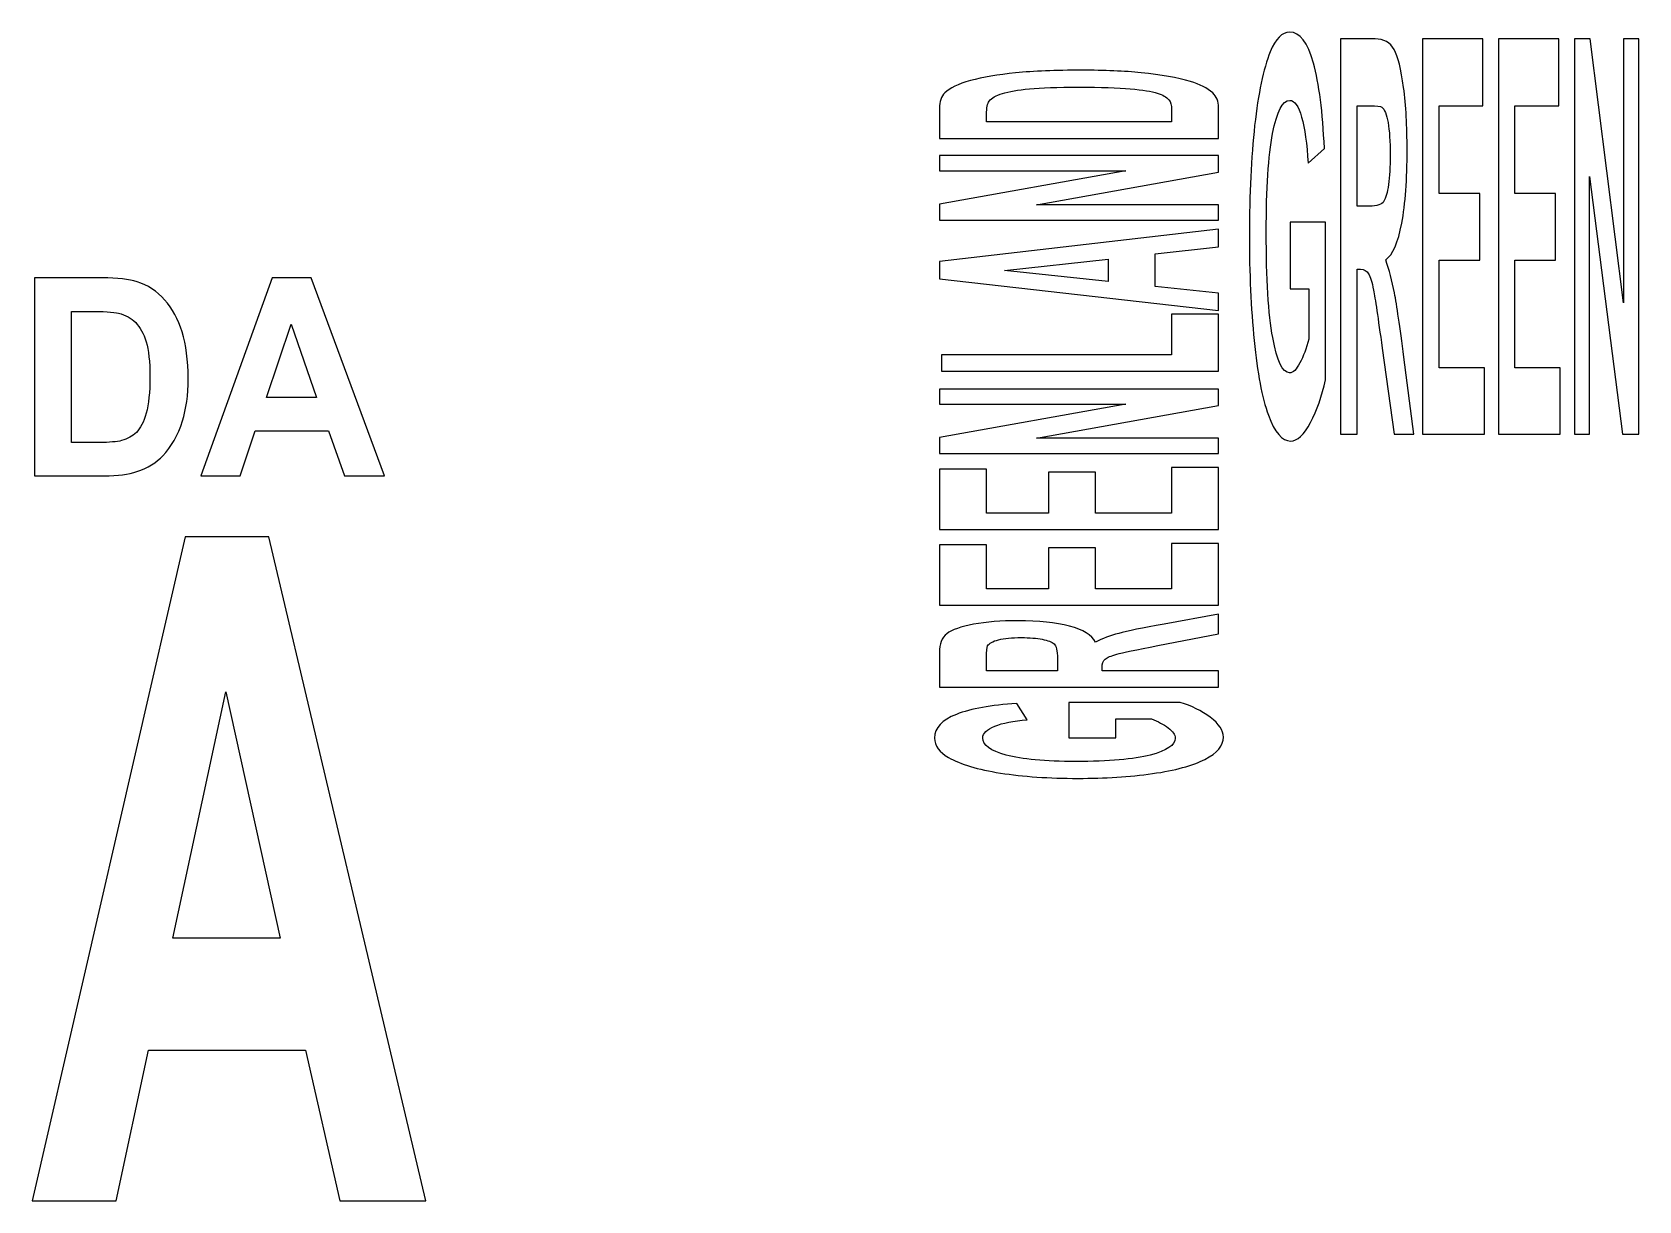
# Model space of a CAD drawing. Header units: centimetres. Extents: x -12.1 to 12.1, y -5 to 6.2.
# Drawn here: x -6.957 to -3.859, y 3.932 to 6.187 of the extents above; entities that cross this region are included whole.
import ezdxf

# ---------------------------------------------------------------- set-up
doc = ezdxf.new("R2010")
doc.units = ezdxf.units.CM
doc.header["$MEASUREMENT"] = 0
doc.layers.add('Layer 1', color=7, linetype='Continuous')

msp = doc.modelspace()

# ---------------------------------------------------------------- linework, layer by layer
at = {"layer": 'Layer 1', "color": 250}
for points, knots in [([(-4.53139, 5.69179), (-4.53139, 5.69179), (-4.53139, 5.82034), (-4.53139, 5.82034), (-4.53139, 5.82034), (-4.53139, 5.82034), (-4.46316, 5.82034), (-4.46316, 5.82034), (-4.46316, 5.82034), (-4.46316, 5.82034), (-4.46316, 5.51634), (-4.46316, 5.51634), (-4.46316, 5.51634), (-4.46977, 5.4851), (-4.47938, 5.45761), (-4.49196, 5.43382), (-4.49196, 5.43382), (-4.50457, 5.41009), (-4.51732, 5.39818), (-4.53023, 5.39818), (-4.53023, 5.39818), (-4.54665, 5.39818), (-4.56095, 5.41492), (-4.57315, 5.44841), (-4.57315, 5.44841), (-4.58531, 5.48189), (-4.59449, 5.5298), (-4.60063, 5.59208), (-4.60063, 5.59208), (-4.60678, 5.65437), (-4.60984, 5.72213), (-4.60984, 5.79536), (-4.60984, 5.79536), (-4.60984, 5.87485), (-4.60643, 5.94547), (-4.59959, 6.00726), (-4.59959, 6.00726), (-4.59272, 6.06902), (-4.5827, 6.1164), (-4.56951, 6.14933), (-4.56951, 6.14933), (-4.55943, 6.17469), (-4.54694, 6.18736), (-4.53194, 6.18736), (-4.53194, 6.18736), (-4.51249, 6.18736), (-4.49726, 6.1675), (-4.48631, 6.12775), (-4.48631, 6.12775), (-4.47537, 6.088), (-4.46829, 6.03309), (-4.46517, 5.96299), (-4.46517, 5.96299), (-4.46517, 5.96299), (-4.49662, 5.93438), (-4.49662, 5.93438), (-4.49662, 5.93438), (-4.49884, 5.97185), (-4.503, 6.00143), (-4.50909, 6.02312), (-4.50909, 6.02312), (-4.5152, 6.04482), (-4.5228, 6.05565), (-4.53194, 6.05565), (-4.53194, 6.05565), (-4.5458, 6.05565), (-4.55678, 6.03431), (-4.56493, 5.99162), (-4.56493, 5.99162), (-4.57311, 5.94894), (-4.57723, 5.8856), (-4.57723, 5.80162), (-4.57723, 5.80162), (-4.57723, 5.71103), (-4.57306, 5.64313), (-4.56479, 5.59782), (-4.56479, 5.59782), (-4.55652, 5.5525), (-4.54569, 5.52988), (-4.53226, 5.52988), (-4.53226, 5.52988), (-4.52562, 5.52988), (-4.51898, 5.5362), (-4.51231, 5.5489), (-4.51231, 5.5489), (-4.50565, 5.56156), (-4.49991, 5.57691), (-4.49514, 5.59493), (-4.49514, 5.59493), (-4.49514, 5.59493), (-4.49514, 5.69179), (-4.49514, 5.69179), (-4.49514, 5.69179), (-4.49514, 5.69179), (-4.53139, 5.69179), (-4.53139, 5.69179)], [0, 0, 0, 0, 0.04, 0.04, 0.04, 0.04, 0.08, 0.08, 0.08, 0.08, 0.12, 0.12, 0.12, 0.12, 0.16, 0.16, 0.16, 0.16, 0.2, 0.2, 0.2, 0.2, 0.24, 0.24, 0.24, 0.24, 0.28, 0.28, 0.28, 0.28, 0.32, 0.32, 0.32, 0.32, 0.36, 0.36, 0.36, 0.36, 0.4, 0.4, 0.4, 0.4, 0.44, 0.44, 0.44, 0.44, 0.48, 0.48, 0.48, 0.48, 0.52, 0.52, 0.52, 0.52, 0.56, 0.56, 0.56, 0.56, 0.6, 0.6, 0.6, 0.6, 0.64, 0.64, 0.64, 0.64, 0.68, 0.68, 0.68, 0.68, 0.72, 0.72, 0.72, 0.72, 0.76, 0.76, 0.76, 0.76, 0.8, 0.8, 0.8, 0.8, 0.84, 0.84, 0.84, 0.84, 0.88, 0.88, 0.88, 0.88, 0.92, 0.92, 0.92, 0.92, 1, 1, 1, 1]), ([(-4.43384, 5.41119), (-4.43384, 5.41119), (-4.43384, 6.17434), (-4.43384, 6.17434), (-4.43384, 6.17434), (-4.43384, 6.17434), (-4.36716, 6.17434), (-4.36716, 6.17434), (-4.36716, 6.17434), (-4.35038, 6.17434), (-4.33822, 6.1675), (-4.33062, 6.15378), (-4.33062, 6.15378), (-4.32305, 6.14007), (-4.31695, 6.1157), (-4.31236, 6.08064), (-4.31236, 6.08064), (-4.30782, 6.04558), (-4.30555, 6.00551), (-4.30555, 5.96038), (-4.30555, 5.96038), (-4.30555, 5.90313), (-4.30898, 5.85584), (-4.31591, 5.81854), (-4.31591, 5.81854), (-4.32284, 5.78124), (-4.33317, 5.75771), (-4.34693, 5.74798), (-4.34693, 5.74798), (-4.34007, 5.72856), (-4.33446, 5.70721), (-4.32997, 5.68395), (-4.32997, 5.68395), (-4.32552, 5.66072), (-4.31952, 5.61942), (-4.31195, 5.56008), (-4.31195, 5.56008), (-4.31195, 5.56008), (-4.29279, 5.41119), (-4.29279, 5.41119), (-4.29279, 5.41119), (-4.29279, 5.41119), (-4.33067, 5.41119), (-4.33067, 5.41119), (-4.33067, 5.41119), (-4.33067, 5.41119), (-4.35356, 5.57726), (-4.35356, 5.57726), (-4.35356, 5.57726), (-4.36172, 5.63657), (-4.36727, 5.67399), (-4.37028, 5.68945), (-4.37028, 5.68945), (-4.37325, 5.70486), (-4.37645, 5.71546), (-4.37979, 5.7212), (-4.37979, 5.7212), (-4.38315, 5.72693), (-4.38844, 5.72978), (-4.39572, 5.72978), (-4.39572, 5.72978), (-4.39572, 5.72978), (-4.40213, 5.72978), (-4.40213, 5.72978), (-4.40213, 5.72978), (-4.40213, 5.72978), (-4.40213, 5.41119), (-4.40213, 5.41119), (-4.40213, 5.41119), (-4.40213, 5.41119), (-4.43384, 5.41119), (-4.43384, 5.41119)], [0, 0, 0, 0, 0.0526316, 0.0526316, 0.0526316, 0.0526316, 0.1052632, 0.1052632, 0.1052632, 0.1052632, 0.1578947, 0.1578947, 0.1578947, 0.1578947, 0.2105263, 0.2105263, 0.2105263, 0.2105263, 0.2631579, 0.2631579, 0.2631579, 0.2631579, 0.3157895, 0.3157895, 0.3157895, 0.3157895, 0.3684211, 0.3684211, 0.3684211, 0.3684211, 0.4210526, 0.4210526, 0.4210526, 0.4210526, 0.4736842, 0.4736842, 0.4736842, 0.4736842, 0.5263158, 0.5263158, 0.5263158, 0.5263158, 0.5789474, 0.5789474, 0.5789474, 0.5789474, 0.6315789, 0.6315789, 0.6315789, 0.6315789, 0.6842105, 0.6842105, 0.6842105, 0.6842105, 0.7368421, 0.7368421, 0.7368421, 0.7368421, 0.7894737, 0.7894737, 0.7894737, 0.7894737, 0.8421053, 0.8421053, 0.8421053, 0.8421053, 0.8947368, 0.8947368, 0.8947368, 0.8947368, 1, 1, 1, 1]), ([(-4.27567, 5.41119), (-4.27567, 5.41119), (-4.27567, 6.17434), (-4.27567, 6.17434), (-4.27567, 6.17434), (-4.27567, 6.17434), (-4.15937, 6.17434), (-4.15937, 6.17434), (-4.15937, 6.17434), (-4.15937, 6.17434), (-4.15937, 6.04525), (-4.15937, 6.04525), (-4.15937, 6.04525), (-4.15937, 6.04525), (-4.24399, 6.04525), (-4.24399, 6.04525), (-4.24399, 6.04525), (-4.24399, 6.04525), (-4.24399, 5.87608), (-4.24399, 5.87608), (-4.24399, 5.87608), (-4.24399, 5.87608), (-4.16528, 5.87608), (-4.16528, 5.87608), (-4.16528, 5.87608), (-4.16528, 5.87608), (-4.16528, 5.74748), (-4.16528, 5.74748), (-4.16528, 5.74748), (-4.16528, 5.74748), (-4.24399, 5.74748), (-4.24399, 5.74748), (-4.24399, 5.74748), (-4.24399, 5.74748), (-4.24399, 5.53979), (-4.24399, 5.53979), (-4.24399, 5.53979), (-4.24399, 5.53979), (-4.15637, 5.53979), (-4.15637, 5.53979), (-4.15637, 5.53979), (-4.15637, 5.53979), (-4.15637, 5.41119), (-4.15637, 5.41119), (-4.15637, 5.41119), (-4.15637, 5.41119), (-4.27567, 5.41119), (-4.27567, 5.41119)], [0, 0, 0, 0, 0.0769231, 0.0769231, 0.0769231, 0.0769231, 0.1538462, 0.1538462, 0.1538462, 0.1538462, 0.2307692, 0.2307692, 0.2307692, 0.2307692, 0.3076923, 0.3076923, 0.3076923, 0.3076923, 0.3846154, 0.3846154, 0.3846154, 0.3846154, 0.4615385, 0.4615385, 0.4615385, 0.4615385, 0.5384615, 0.5384615, 0.5384615, 0.5384615, 0.6153846, 0.6153846, 0.6153846, 0.6153846, 0.6923077, 0.6923077, 0.6923077, 0.6923077, 0.7692308, 0.7692308, 0.7692308, 0.7692308, 0.8461538, 0.8461538, 0.8461538, 0.8461538, 1, 1, 1, 1]), ([(-4.12952, 5.41119), (-4.12952, 5.41119), (-4.12952, 6.17434), (-4.12952, 6.17434), (-4.12952, 6.17434), (-4.12952, 6.17434), (-4.01322, 6.17434), (-4.01322, 6.17434), (-4.01322, 6.17434), (-4.01322, 6.17434), (-4.01322, 6.04525), (-4.01322, 6.04525), (-4.01322, 6.04525), (-4.01322, 6.04525), (-4.09784, 6.04525), (-4.09784, 6.04525), (-4.09784, 6.04525), (-4.09784, 6.04525), (-4.09784, 5.87608), (-4.09784, 5.87608), (-4.09784, 5.87608), (-4.09784, 5.87608), (-4.0191, 5.87608), (-4.0191, 5.87608), (-4.0191, 5.87608), (-4.0191, 5.87608), (-4.0191, 5.74748), (-4.0191, 5.74748), (-4.0191, 5.74748), (-4.0191, 5.74748), (-4.09784, 5.74748), (-4.09784, 5.74748), (-4.09784, 5.74748), (-4.09784, 5.74748), (-4.09784, 5.53979), (-4.09784, 5.53979), (-4.09784, 5.53979), (-4.09784, 5.53979), (-4.01022, 5.53979), (-4.01022, 5.53979), (-4.01022, 5.53979), (-4.01022, 5.53979), (-4.01022, 5.41119), (-4.01022, 5.41119), (-4.01022, 5.41119), (-4.01022, 5.41119), (-4.12952, 5.41119), (-4.12952, 5.41119)], [0, 0, 0, 0, 0.0769231, 0.0769231, 0.0769231, 0.0769231, 0.1538462, 0.1538462, 0.1538462, 0.1538462, 0.2307692, 0.2307692, 0.2307692, 0.2307692, 0.3076923, 0.3076923, 0.3076923, 0.3076923, 0.3846154, 0.3846154, 0.3846154, 0.3846154, 0.4615385, 0.4615385, 0.4615385, 0.4615385, 0.5384615, 0.5384615, 0.5384615, 0.5384615, 0.6153846, 0.6153846, 0.6153846, 0.6153846, 0.6923077, 0.6923077, 0.6923077, 0.6923077, 0.7692308, 0.7692308, 0.7692308, 0.7692308, 0.8461538, 0.8461538, 0.8461538, 0.8461538, 1, 1, 1, 1]), ([(-3.98302, 5.41119), (-3.98302, 5.41119), (-3.98302, 6.17434), (-3.98302, 6.17434), (-3.98302, 6.17434), (-3.98302, 6.17434), (-3.95221, 6.17434), (-3.95221, 6.17434), (-3.95221, 6.17434), (-3.95221, 6.17434), (-3.88801, 5.66473), (-3.88801, 5.66473), (-3.88801, 5.66473), (-3.88801, 5.66473), (-3.88801, 6.17434), (-3.88801, 6.17434), (-3.88801, 6.17434), (-3.88801, 6.17434), (-3.8586, 6.17434), (-3.8586, 6.17434), (-3.8586, 6.17434), (-3.8586, 6.17434), (-3.8586, 5.41119), (-3.8586, 5.41119), (-3.8586, 5.41119), (-3.8586, 5.41119), (-3.89036, 5.41119), (-3.89036, 5.41119), (-3.89036, 5.41119), (-3.89036, 5.41119), (-3.95361, 5.90884), (-3.95361, 5.90884), (-3.95361, 5.90884), (-3.95361, 5.90884), (-3.95361, 5.41119), (-3.95361, 5.41119), (-3.95361, 5.41119), (-3.95361, 5.41119), (-3.98302, 5.41119), (-3.98302, 5.41119)], [0, 0, 0, 0, 0.0909091, 0.0909091, 0.0909091, 0.0909091, 0.1818182, 0.1818182, 0.1818182, 0.1818182, 0.2727273, 0.2727273, 0.2727273, 0.2727273, 0.3636364, 0.3636364, 0.3636364, 0.3636364, 0.4545455, 0.4545455, 0.4545455, 0.4545455, 0.5454545, 0.5454545, 0.5454545, 0.5454545, 0.6363636, 0.6363636, 0.6363636, 0.6363636, 0.7272727, 0.7272727, 0.7272727, 0.7272727, 0.8181818, 0.8181818, 0.8181818, 0.8181818, 1, 1, 1, 1]), ([(-5.2077, 5.98233), (-5.2077, 5.98233), (-5.2077, 6.04022), (-5.2077, 6.04022), (-5.2077, 6.04022), (-5.2077, 6.05327), (-5.20427, 6.06322), (-5.19739, 6.07007), (-5.19739, 6.07007), (-5.18811, 6.07927), (-5.17157, 6.08713), (-5.14781, 6.09371), (-5.14781, 6.09371), (-5.12405, 6.10026), (-5.09498, 6.10527), (-5.06056, 6.10868), (-5.06056, 6.10868), (-5.02618, 6.11211), (-4.98375, 6.11383), (-4.93329, 6.11383), (-4.93329, 6.11383), (-4.88894, 6.11383), (-4.85074, 6.1122), (-4.81868, 6.109), (-4.81868, 6.109), (-4.77949, 6.1051), (-4.74777, 6.09951), (-4.72355, 6.09223), (-4.72355, 6.09223), (-4.70517, 6.08672), (-4.69084, 6.07929), (-4.68057, 6.06995), (-4.68057, 6.06995), (-4.67297, 6.06296), (-4.66915, 6.05362), (-4.66915, 6.04191), (-4.66915, 6.04191), (-4.66915, 6.04191), (-4.66915, 5.98233), (-4.66915, 5.98233), (-4.66915, 5.98233), (-4.66915, 5.98233), (-5.2077, 5.98233), (-5.2077, 5.98233)], [0, 0, 0, 0, 0.0833333, 0.0833333, 0.0833333, 0.0833333, 0.1666667, 0.1666667, 0.1666667, 0.1666667, 0.25, 0.25, 0.25, 0.25, 0.3333333, 0.3333333, 0.3333333, 0.3333333, 0.4166667, 0.4166667, 0.4166667, 0.4166667, 0.5, 0.5, 0.5, 0.5, 0.5833333, 0.5833333, 0.5833333, 0.5833333, 0.6666667, 0.6666667, 0.6666667, 0.6666667, 0.75, 0.75, 0.75, 0.75, 0.8333333, 0.8333333, 0.8333333, 0.8333333, 1, 1, 1, 1]), ([(-5.11659, 6.01399), (-5.11659, 6.01399), (-4.75991, 6.01399), (-4.75991, 6.01399), (-4.75991, 6.01399), (-4.75991, 6.01399), (-4.75991, 6.03763), (-4.75991, 6.03763), (-4.75991, 6.03763), (-4.75991, 6.04648), (-4.76161, 6.05289), (-4.76504, 6.05679), (-4.76504, 6.05679), (-4.76946, 6.06194), (-4.77692, 6.06619), (-4.78746, 6.06957), (-4.78746, 6.06957), (-4.79797, 6.07298), (-4.8153, 6.07574), (-4.83944, 6.07787), (-4.83944, 6.07787), (-4.86355, 6.08), (-4.89642, 6.0811), (-4.93806, 6.0811), (-4.93806, 6.0811), (-4.97971, 6.0811), (-5.01165, 6.08), (-5.03392, 6.07787), (-5.03392, 6.07787), (-5.05623, 6.07574), (-5.07361, 6.07275), (-5.0861, 6.0689), (-5.0861, 6.0689), (-5.0986, 6.06503), (-5.10704, 6.06017), (-5.11144, 6.05423), (-5.11144, 6.05423), (-5.11488, 6.0498), (-5.11659, 6.04112), (-5.11659, 6.02823), (-5.11659, 6.02823), (-5.11659, 6.02823), (-5.11659, 6.01399), (-5.11659, 6.01399)], [0, 0, 0, 0, 0.0833333, 0.0833333, 0.0833333, 0.0833333, 0.1666667, 0.1666667, 0.1666667, 0.1666667, 0.25, 0.25, 0.25, 0.25, 0.3333333, 0.3333333, 0.3333333, 0.3333333, 0.4166667, 0.4166667, 0.4166667, 0.4166667, 0.5, 0.5, 0.5, 0.5, 0.5833333, 0.5833333, 0.5833333, 0.5833333, 0.6666667, 0.6666667, 0.6666667, 0.6666667, 0.75, 0.75, 0.75, 0.75, 0.8333333, 0.8333333, 0.8333333, 0.8333333, 1, 1, 1, 1]), ([(-4.40213, 5.85159), (-4.40213, 5.85159), (-4.37872, 5.85159), (-4.37872, 5.85159), (-4.37872, 5.85159), (-4.36352, 5.85159), (-4.35402, 5.85473), (-4.35027, 5.86096), (-4.35027, 5.86096), (-4.34649, 5.8672), (-4.34352, 5.87797), (-4.34139, 5.89325), (-4.34139, 5.89325), (-4.33923, 5.90852), (-4.33816, 5.92759), (-4.33816, 5.9505), (-4.33816, 5.9505), (-4.33816, 5.97619), (-4.33959, 5.99692), (-4.34238, 6.0127), (-4.34238, 6.0127), (-4.3452, 6.02848), (-4.3492, 6.03847), (-4.35432, 6.04264), (-4.35432, 6.04264), (-4.35688, 6.04439), (-4.3646, 6.04525), (-4.37744, 6.04525), (-4.37744, 6.04525), (-4.37744, 6.04525), (-4.40213, 6.04525), (-4.40213, 6.04525), (-4.40213, 6.04525), (-4.40213, 6.04525), (-4.40213, 5.85159), (-4.40213, 5.85159)], [0, 0, 0, 0, 0.1, 0.1, 0.1, 0.1, 0.2, 0.2, 0.2, 0.2, 0.3, 0.3, 0.3, 0.3, 0.4, 0.4, 0.4, 0.4, 0.5, 0.5, 0.5, 0.5, 0.6, 0.6, 0.6, 0.6, 0.7, 0.7, 0.7, 0.7, 0.8, 0.8, 0.8, 0.8, 1, 1, 1, 1]), ([(-4.66915, 5.82448), (-4.66915, 5.82448), (-5.2077, 5.82448), (-5.2077, 5.82448), (-5.2077, 5.82448), (-5.2077, 5.82448), (-5.2077, 5.85528), (-5.2077, 5.85528), (-5.2077, 5.85528), (-5.2077, 5.85528), (-4.84806, 5.91952), (-4.84806, 5.91952), (-4.84806, 5.91952), (-4.84806, 5.91952), (-5.2077, 5.91952), (-5.2077, 5.91952), (-5.2077, 5.91952), (-5.2077, 5.91952), (-5.2077, 5.94894), (-5.2077, 5.94894), (-5.2077, 5.94894), (-5.2077, 5.94894), (-4.66915, 5.94894), (-4.66915, 5.94894), (-4.66915, 5.94894), (-4.66915, 5.94894), (-4.66915, 5.91713), (-4.66915, 5.91713), (-4.66915, 5.91713), (-4.66915, 5.91713), (-5.02033, 5.85391), (-5.02033, 5.85391), (-5.02033, 5.85391), (-5.02033, 5.85391), (-4.66915, 5.85391), (-4.66915, 5.85391), (-4.66915, 5.85391), (-4.66915, 5.85391), (-4.66915, 5.82448), (-4.66915, 5.82448)], [0, 0, 0, 0, 0.0909091, 0.0909091, 0.0909091, 0.0909091, 0.1818182, 0.1818182, 0.1818182, 0.1818182, 0.2727273, 0.2727273, 0.2727273, 0.2727273, 0.3636364, 0.3636364, 0.3636364, 0.3636364, 0.4545455, 0.4545455, 0.4545455, 0.4545455, 0.5454545, 0.5454545, 0.5454545, 0.5454545, 0.6363636, 0.6363636, 0.6363636, 0.6363636, 0.7272727, 0.7272727, 0.7272727, 0.7272727, 0.8181818, 0.8181818, 0.8181818, 0.8181818, 1, 1, 1, 1]), ([(-4.66915, 5.80735), (-4.66915, 5.80735), (-4.66915, 5.77291), (-4.66915, 5.77291), (-4.66915, 5.77291), (-4.66915, 5.77291), (-4.79148, 5.7592), (-4.79148, 5.7592), (-4.79148, 5.7592), (-4.79148, 5.7592), (-4.79148, 5.6965), (-4.79148, 5.6965), (-4.79148, 5.6965), (-4.79148, 5.6965), (-4.66915, 5.68354), (-4.66915, 5.68354), (-4.66915, 5.68354), (-4.66915, 5.68354), (-4.66915, 5.64994), (-4.66915, 5.64994), (-4.66915, 5.64994), (-4.66915, 5.64994), (-5.2077, 5.71106), (-5.2077, 5.71106), (-5.2077, 5.71106), (-5.2077, 5.71106), (-5.2077, 5.74455), (-5.2077, 5.74455), (-5.2077, 5.74455), (-5.2077, 5.74455), (-4.66915, 5.80735), (-4.66915, 5.80735)], [0, 0, 0, 0, 0.1111111, 0.1111111, 0.1111111, 0.1111111, 0.2222222, 0.2222222, 0.2222222, 0.2222222, 0.3333333, 0.3333333, 0.3333333, 0.3333333, 0.4444444, 0.4444444, 0.4444444, 0.4444444, 0.5555556, 0.5555556, 0.5555556, 0.5555556, 0.6666667, 0.6666667, 0.6666667, 0.6666667, 0.7777778, 0.7777778, 0.7777778, 0.7777778, 1, 1, 1, 1]), ([(-4.88222, 5.74906), (-4.88222, 5.74906), (-5.08206, 5.72739), (-5.08206, 5.72739), (-5.08206, 5.72739), (-5.08206, 5.72739), (-4.88222, 5.70622), (-4.88222, 5.70622), (-4.88222, 5.70622), (-4.88222, 5.70622), (-4.88222, 5.74906), (-4.88222, 5.74906)], [0, 0, 0, 0, 0.25, 0.25, 0.25, 0.25, 0.5, 0.5, 0.5, 0.5, 1, 1, 1, 1]), ([(-6.95263, 5.71301), (-6.95263, 5.71301), (-6.82228, 5.71301), (-6.82228, 5.71301), (-6.82228, 5.71301), (-6.79291, 5.71301), (-6.77051, 5.7106), (-6.75511, 5.70574), (-6.75511, 5.70574), (-6.73438, 5.69915), (-6.71665, 5.68742), (-6.70185, 5.67056), (-6.70185, 5.67056), (-6.68709, 5.65369), (-6.67585, 5.63311), (-6.66813, 5.60871), (-6.66813, 5.60871), (-6.66045, 5.58431), (-6.65657, 5.5542), (-6.65657, 5.51844), (-6.65657, 5.51844), (-6.65657, 5.48699), (-6.66018, 5.45991), (-6.66744, 5.43717), (-6.66744, 5.43717), (-6.67626, 5.40936), (-6.68886, 5.38688), (-6.70523, 5.3697), (-6.70523, 5.3697), (-6.71761, 5.35666), (-6.73429, 5.34652), (-6.75534, 5.33921), (-6.75534, 5.33921), (-6.77107, 5.33385), (-6.79212, 5.33114), (-6.81845, 5.33114), (-6.81845, 5.33114), (-6.81845, 5.33114), (-6.95263, 5.33114), (-6.95263, 5.33114), (-6.95263, 5.33114), (-6.95263, 5.33114), (-6.95263, 5.71301), (-6.95263, 5.71301)], [0, 0, 0, 0, 0.0833333, 0.0833333, 0.0833333, 0.0833333, 0.1666667, 0.1666667, 0.1666667, 0.1666667, 0.25, 0.25, 0.25, 0.25, 0.3333333, 0.3333333, 0.3333333, 0.3333333, 0.4166667, 0.4166667, 0.4166667, 0.4166667, 0.5, 0.5, 0.5, 0.5, 0.5833333, 0.5833333, 0.5833333, 0.5833333, 0.6666667, 0.6666667, 0.6666667, 0.6666667, 0.75, 0.75, 0.75, 0.75, 0.8333333, 0.8333333, 0.8333333, 0.8333333, 1, 1, 1, 1]), ([(-6.27771, 5.33114), (-6.27771, 5.33114), (-6.35525, 5.33114), (-6.35525, 5.33114), (-6.35525, 5.33114), (-6.35525, 5.33114), (-6.38608, 5.41789), (-6.38608, 5.41789), (-6.38608, 5.41789), (-6.38608, 5.41789), (-6.52722, 5.41789), (-6.52722, 5.41789), (-6.52722, 5.41789), (-6.52722, 5.41789), (-6.55638, 5.33114), (-6.55638, 5.33114), (-6.55638, 5.33114), (-6.55638, 5.33114), (-6.63203, 5.33114), (-6.63203, 5.33114), (-6.63203, 5.33114), (-6.63203, 5.33114), (-6.49447, 5.71301), (-6.49447, 5.71301), (-6.49447, 5.71301), (-6.49447, 5.71301), (-6.41911, 5.71301), (-6.41911, 5.71301), (-6.41911, 5.71301), (-6.41911, 5.71301), (-6.27771, 5.33114), (-6.27771, 5.33114)], [0, 0, 0, 0, 0.1111111, 0.1111111, 0.1111111, 0.1111111, 0.2222222, 0.2222222, 0.2222222, 0.2222222, 0.3333333, 0.3333333, 0.3333333, 0.3333333, 0.4444444, 0.4444444, 0.4444444, 0.4444444, 0.5555556, 0.5555556, 0.5555556, 0.5555556, 0.6666667, 0.6666667, 0.6666667, 0.6666667, 0.7777778, 0.7777778, 0.7777778, 0.7777778, 1, 1, 1, 1]), ([(-6.88131, 5.64843), (-6.88131, 5.64843), (-6.88131, 5.3955), (-6.88131, 5.3955), (-6.88131, 5.3955), (-6.88131, 5.3955), (-6.82808, 5.3955), (-6.82808, 5.3955), (-6.82808, 5.3955), (-6.80816, 5.3955), (-6.79381, 5.39672), (-6.78496, 5.39914), (-6.78496, 5.39914), (-6.7734, 5.40225), (-6.76382, 5.40755), (-6.75619, 5.41501), (-6.75619, 5.41501), (-6.74856, 5.42249), (-6.74236, 5.43478), (-6.73752, 5.4519), (-6.73752, 5.4519), (-6.73272, 5.469), (-6.73028, 5.49229), (-6.73028, 5.52182), (-6.73028, 5.52182), (-6.73028, 5.55134), (-6.73272, 5.574), (-6.73752, 5.58981), (-6.73752, 5.58981), (-6.74236, 5.60559), (-6.74909, 5.61791), (-6.75773, 5.62682), (-6.75773, 5.62682), (-6.76644, 5.63567), (-6.77742, 5.64164), (-6.79075, 5.64475), (-6.79075, 5.64475), (-6.80071, 5.64721), (-6.82019, 5.64843), (-6.84928, 5.64843), (-6.84928, 5.64843), (-6.84928, 5.64843), (-6.88131, 5.64843), (-6.88131, 5.64843)], [0, 0, 0, 0, 0.0833333, 0.0833333, 0.0833333, 0.0833333, 0.1666667, 0.1666667, 0.1666667, 0.1666667, 0.25, 0.25, 0.25, 0.25, 0.3333333, 0.3333333, 0.3333333, 0.3333333, 0.4166667, 0.4166667, 0.4166667, 0.4166667, 0.5, 0.5, 0.5, 0.5, 0.5833333, 0.5833333, 0.5833333, 0.5833333, 0.6666667, 0.6666667, 0.6666667, 0.6666667, 0.75, 0.75, 0.75, 0.75, 0.8333333, 0.8333333, 0.8333333, 0.8333333, 1, 1, 1, 1]), ([(-4.66915, 5.53288), (-4.66915, 5.53288), (-5.2033, 5.53288), (-5.2033, 5.53288), (-5.2033, 5.53288), (-5.2033, 5.53288), (-5.2033, 5.56456), (-5.2033, 5.56456), (-5.2033, 5.56456), (-5.2033, 5.56456), (-4.75991, 5.56456), (-4.75991, 5.56456), (-4.75991, 5.56456), (-4.75991, 5.56456), (-4.75991, 5.6433), (-4.75991, 5.6433), (-4.75991, 5.6433), (-4.75991, 5.6433), (-4.66915, 5.6433), (-4.66915, 5.6433), (-4.66915, 5.6433), (-4.66915, 5.6433), (-4.66915, 5.53288), (-4.66915, 5.53288)], [0, 0, 0, 0, 0.1428571, 0.1428571, 0.1428571, 0.1428571, 0.2857143, 0.2857143, 0.2857143, 0.2857143, 0.4285714, 0.4285714, 0.4285714, 0.4285714, 0.5714286, 0.5714286, 0.5714286, 0.5714286, 0.7142857, 0.7142857, 0.7142857, 0.7142857, 1, 1, 1, 1]), ([(-6.40897, 5.48225), (-6.40897, 5.48225), (-6.45763, 5.62394), (-6.45763, 5.62394), (-6.45763, 5.62394), (-6.45763, 5.62394), (-6.50533, 5.48225), (-6.50533, 5.48225), (-6.50533, 5.48225), (-6.50533, 5.48225), (-6.40897, 5.48225), (-6.40897, 5.48225)], [0, 0, 0, 0, 0.25, 0.25, 0.25, 0.25, 0.5, 0.5, 0.5, 0.5, 1, 1, 1, 1]), ([(-4.66915, 5.3741), (-4.66915, 5.3741), (-5.2077, 5.3741), (-5.2077, 5.3741), (-5.2077, 5.3741), (-5.2077, 5.3741), (-5.2077, 5.40488), (-5.2077, 5.40488), (-5.2077, 5.40488), (-5.2077, 5.40488), (-4.84806, 5.46911), (-4.84806, 5.46911), (-4.84806, 5.46911), (-4.84806, 5.46911), (-5.2077, 5.46911), (-5.2077, 5.46911), (-5.2077, 5.46911), (-5.2077, 5.46911), (-5.2077, 5.49852), (-5.2077, 5.49852), (-5.2077, 5.49852), (-5.2077, 5.49852), (-4.66915, 5.49852), (-4.66915, 5.49852), (-4.66915, 5.49852), (-4.66915, 5.49852), (-4.66915, 5.46675), (-4.66915, 5.46675), (-4.66915, 5.46675), (-4.66915, 5.46675), (-5.02033, 5.40351), (-5.02033, 5.40351), (-5.02033, 5.40351), (-5.02033, 5.40351), (-4.66915, 5.40351), (-4.66915, 5.40351), (-4.66915, 5.40351), (-4.66915, 5.40351), (-4.66915, 5.3741), (-4.66915, 5.3741)], [0, 0, 0, 0, 0.0909091, 0.0909091, 0.0909091, 0.0909091, 0.1818182, 0.1818182, 0.1818182, 0.1818182, 0.2727273, 0.2727273, 0.2727273, 0.2727273, 0.3636364, 0.3636364, 0.3636364, 0.3636364, 0.4545455, 0.4545455, 0.4545455, 0.4545455, 0.5454545, 0.5454545, 0.5454545, 0.5454545, 0.6363636, 0.6363636, 0.6363636, 0.6363636, 0.7272727, 0.7272727, 0.7272727, 0.7272727, 0.8181818, 0.8181818, 0.8181818, 0.8181818, 1, 1, 1, 1]), ([(-4.66915, 5.2276), (-4.66915, 5.2276), (-5.2077, 5.2276), (-5.2077, 5.2276), (-5.2077, 5.2276), (-5.2077, 5.2276), (-5.2077, 5.3439), (-5.2077, 5.3439), (-5.2077, 5.3439), (-5.2077, 5.3439), (-5.11659, 5.3439), (-5.11659, 5.3439), (-5.11659, 5.3439), (-5.11659, 5.3439), (-5.11659, 5.25928), (-5.11659, 5.25928), (-5.11659, 5.25928), (-5.11659, 5.25928), (-4.99721, 5.25928), (-4.99721, 5.25928), (-4.99721, 5.25928), (-4.99721, 5.25928), (-4.99721, 5.33802), (-4.99721, 5.33802), (-4.99721, 5.33802), (-4.99721, 5.33802), (-4.90647, 5.33802), (-4.90647, 5.33802), (-4.90647, 5.33802), (-4.90647, 5.33802), (-4.90647, 5.25928), (-4.90647, 5.25928), (-4.90647, 5.25928), (-4.90647, 5.25928), (-4.75991, 5.25928), (-4.75991, 5.25928), (-4.75991, 5.25928), (-4.75991, 5.25928), (-4.75991, 5.3469), (-4.75991, 5.3469), (-4.75991, 5.3469), (-4.75991, 5.3469), (-4.66915, 5.3469), (-4.66915, 5.3469), (-4.66915, 5.3469), (-4.66915, 5.3469), (-4.66915, 5.2276), (-4.66915, 5.2276)], [0, 0, 0, 0, 0.0769231, 0.0769231, 0.0769231, 0.0769231, 0.1538462, 0.1538462, 0.1538462, 0.1538462, 0.2307692, 0.2307692, 0.2307692, 0.2307692, 0.3076923, 0.3076923, 0.3076923, 0.3076923, 0.3846154, 0.3846154, 0.3846154, 0.3846154, 0.4615385, 0.4615385, 0.4615385, 0.4615385, 0.5384615, 0.5384615, 0.5384615, 0.5384615, 0.6153846, 0.6153846, 0.6153846, 0.6153846, 0.6923077, 0.6923077, 0.6923077, 0.6923077, 0.7692308, 0.7692308, 0.7692308, 0.7692308, 0.8461538, 0.8461538, 0.8461538, 0.8461538, 1, 1, 1, 1]), ([(-6.19789, 3.93192), (-6.19789, 3.93192), (-6.36413, 3.93192), (-6.36413, 3.93192), (-6.36413, 3.93192), (-6.36413, 3.93192), (-6.43023, 4.22297), (-6.43023, 4.22297), (-6.43023, 4.22297), (-6.43023, 4.22297), (-6.73281, 4.22297), (-6.73281, 4.22297), (-6.73281, 4.22297), (-6.73281, 4.22297), (-6.79529, 3.93192), (-6.79529, 3.93192), (-6.79529, 3.93192), (-6.79529, 3.93192), (-6.95743, 3.93192), (-6.95743, 3.93192), (-6.95743, 3.93192), (-6.95743, 3.93192), (-6.6626, 5.21328), (-6.6626, 5.21328), (-6.6626, 5.21328), (-6.6626, 5.21328), (-6.50099, 5.21328), (-6.50099, 5.21328), (-6.50099, 5.21328), (-6.50099, 5.21328), (-6.19789, 3.93192), (-6.19789, 3.93192)], [0, 0, 0, 0, 0.1111111, 0.1111111, 0.1111111, 0.1111111, 0.2222222, 0.2222222, 0.2222222, 0.2222222, 0.3333333, 0.3333333, 0.3333333, 0.3333333, 0.4444444, 0.4444444, 0.4444444, 0.4444444, 0.5555556, 0.5555556, 0.5555556, 0.5555556, 0.6666667, 0.6666667, 0.6666667, 0.6666667, 0.7777778, 0.7777778, 0.7777778, 0.7777778, 1, 1, 1, 1]), ([(-4.66915, 5.08145), (-4.66915, 5.08145), (-5.2077, 5.08145), (-5.2077, 5.08145), (-5.2077, 5.08145), (-5.2077, 5.08145), (-5.2077, 5.19772), (-5.2077, 5.19772), (-5.2077, 5.19772), (-5.2077, 5.19772), (-5.11659, 5.19772), (-5.11659, 5.19772), (-5.11659, 5.19772), (-5.11659, 5.19772), (-5.11659, 5.1131), (-5.11659, 5.1131), (-5.11659, 5.1131), (-5.11659, 5.1131), (-4.99721, 5.1131), (-4.99721, 5.1131), (-4.99721, 5.1131), (-4.99721, 5.1131), (-4.99721, 5.19187), (-4.99721, 5.19187), (-4.99721, 5.19187), (-4.99721, 5.19187), (-4.90647, 5.19187), (-4.90647, 5.19187), (-4.90647, 5.19187), (-4.90647, 5.19187), (-4.90647, 5.1131), (-4.90647, 5.1131), (-4.90647, 5.1131), (-4.90647, 5.1131), (-4.75991, 5.1131), (-4.75991, 5.1131), (-4.75991, 5.1131), (-4.75991, 5.1131), (-4.75991, 5.20075), (-4.75991, 5.20075), (-4.75991, 5.20075), (-4.75991, 5.20075), (-4.66915, 5.20075), (-4.66915, 5.20075), (-4.66915, 5.20075), (-4.66915, 5.20075), (-4.66915, 5.08145), (-4.66915, 5.08145)], [0, 0, 0, 0, 0.0769231, 0.0769231, 0.0769231, 0.0769231, 0.1538462, 0.1538462, 0.1538462, 0.1538462, 0.2307692, 0.2307692, 0.2307692, 0.2307692, 0.3076923, 0.3076923, 0.3076923, 0.3076923, 0.3846154, 0.3846154, 0.3846154, 0.3846154, 0.4615385, 0.4615385, 0.4615385, 0.4615385, 0.5384615, 0.5384615, 0.5384615, 0.5384615, 0.6153846, 0.6153846, 0.6153846, 0.6153846, 0.6923077, 0.6923077, 0.6923077, 0.6923077, 0.7692308, 0.7692308, 0.7692308, 0.7692308, 0.8461538, 0.8461538, 0.8461538, 0.8461538, 1, 1, 1, 1]), ([(-4.66915, 4.92328), (-4.66915, 4.92328), (-5.2077, 4.92328), (-5.2077, 4.92328), (-5.2077, 4.92328), (-5.2077, 4.92328), (-5.2077, 4.98993), (-5.2077, 4.98993), (-5.2077, 4.98993), (-5.2077, 5.00671), (-5.20287, 5.01887), (-5.19318, 5.02648), (-5.19318, 5.02648), (-5.18351, 5.03408), (-5.1663, 5.04016), (-5.14158, 5.0447), (-5.14158, 5.0447), (-5.11683, 5.04927), (-5.08855, 5.05158), (-5.05669, 5.05158), (-5.05669, 5.05158), (-5.01631, 5.05158), (-4.98293, 5.04811), (-4.95661, 5.04121), (-4.95661, 5.04121), (-4.93029, 5.03428), (-4.91369, 5.02394), (-4.90682, 5.01016), (-4.90682, 5.01016), (-4.89314, 5.01702), (-4.87808, 5.02266), (-4.86166, 5.02712), (-4.86166, 5.02712), (-4.84523, 5.03157), (-4.81608, 5.0376), (-4.77421, 5.04514), (-4.77421, 5.04514), (-4.77421, 5.04514), (-4.66915, 5.0643), (-4.66915, 5.0643), (-4.66915, 5.0643), (-4.66915, 5.0643), (-4.66915, 5.02642), (-4.66915, 5.02642), (-4.66915, 5.02642), (-4.66915, 5.02642), (-4.78635, 5.00353), (-4.78635, 5.00353), (-4.78635, 5.00353), (-4.82823, 4.99541), (-4.85461, 4.98984), (-4.86553, 4.98685), (-4.86553, 4.98685), (-4.87642, 4.98384), (-4.88388, 4.98067), (-4.88792, 4.9773), (-4.88792, 4.9773), (-4.89194, 4.97395), (-4.89398, 4.96865), (-4.89398, 4.96137), (-4.89398, 4.96137), (-4.89398, 4.96137), (-4.89398, 4.95496), (-4.89398, 4.95496), (-4.89398, 4.95496), (-4.89398, 4.95496), (-4.66915, 4.95496), (-4.66915, 4.95496), (-4.66915, 4.95496), (-4.66915, 4.95496), (-4.66915, 4.92328), (-4.66915, 4.92328)], [0, 0, 0, 0, 0.0526316, 0.0526316, 0.0526316, 0.0526316, 0.1052632, 0.1052632, 0.1052632, 0.1052632, 0.1578947, 0.1578947, 0.1578947, 0.1578947, 0.2105263, 0.2105263, 0.2105263, 0.2105263, 0.2631579, 0.2631579, 0.2631579, 0.2631579, 0.3157895, 0.3157895, 0.3157895, 0.3157895, 0.3684211, 0.3684211, 0.3684211, 0.3684211, 0.4210526, 0.4210526, 0.4210526, 0.4210526, 0.4736842, 0.4736842, 0.4736842, 0.4736842, 0.5263158, 0.5263158, 0.5263158, 0.5263158, 0.5789474, 0.5789474, 0.5789474, 0.5789474, 0.6315789, 0.6315789, 0.6315789, 0.6315789, 0.6842105, 0.6842105, 0.6842105, 0.6842105, 0.7368421, 0.7368421, 0.7368421, 0.7368421, 0.7894737, 0.7894737, 0.7894737, 0.7894737, 0.8421053, 0.8421053, 0.8421053, 0.8421053, 0.8947368, 0.8947368, 0.8947368, 0.8947368, 1, 1, 1, 1]), ([(-4.97994, 4.95496), (-4.97994, 4.95496), (-4.97994, 4.97837), (-4.97994, 4.97837), (-4.97994, 4.97837), (-4.97994, 4.99357), (-4.98215, 5.00307), (-4.98655, 5.00685), (-4.98655, 5.00685), (-4.99094, 5.0106), (-4.99854, 5.01357), (-5.00931, 5.01573), (-5.00931, 5.01573), (-5.02009, 5.01786), (-5.03361, 5.01893), (-5.04974, 5.01893), (-5.04974, 5.01893), (-5.06788, 5.01893), (-5.0825, 5.0175), (-5.09365, 5.01471), (-5.09365, 5.01471), (-5.10477, 5.01189), (-5.11181, 5.00793), (-5.11475, 5.00277), (-5.11475, 5.00277), (-5.11598, 5.00021), (-5.11659, 4.99249), (-5.11659, 4.97968), (-5.11659, 4.97968), (-5.11659, 4.97968), (-5.11659, 4.95496), (-5.11659, 4.95496), (-5.11659, 4.95496), (-5.11659, 4.95496), (-4.97994, 4.95496), (-4.97994, 4.95496)], [0, 0, 0, 0, 0.1, 0.1, 0.1, 0.1, 0.2, 0.2, 0.2, 0.2, 0.3, 0.3, 0.3, 0.3, 0.4, 0.4, 0.4, 0.4, 0.5, 0.5, 0.5, 0.5, 0.6, 0.6, 0.6, 0.6, 0.7, 0.7, 0.7, 0.7, 0.8, 0.8, 0.8, 0.8, 1, 1, 1, 1]), ([(-6.47927, 4.43885), (-6.47927, 4.43885), (-6.58357, 4.91434), (-6.58357, 4.91434), (-6.58357, 4.91434), (-6.58357, 4.91434), (-6.68584, 4.43885), (-6.68584, 4.43885), (-6.68584, 4.43885), (-6.68584, 4.43885), (-6.47927, 4.43885), (-6.47927, 4.43885)], [0, 0, 0, 0, 0.25, 0.25, 0.25, 0.25, 0.5, 0.5, 0.5, 0.5, 1, 1, 1, 1]), ([(-4.86716, 4.8257), (-4.86716, 4.8257), (-4.95789, 4.8257), (-4.95789, 4.8257), (-4.95789, 4.8257), (-4.95789, 4.8257), (-4.95789, 4.89395), (-4.95789, 4.89395), (-4.95789, 4.89395), (-4.95789, 4.89395), (-4.74337, 4.89395), (-4.74337, 4.89395), (-4.74337, 4.89395), (-4.72133, 4.88732), (-4.70191, 4.87771), (-4.68514, 4.86513), (-4.68514, 4.86513), (-4.66839, 4.85252), (-4.65998, 4.83977), (-4.65998, 4.82686), (-4.65998, 4.82686), (-4.65998, 4.81044), (-4.6718, 4.79618), (-4.69542, 4.78398), (-4.69542, 4.78398), (-4.71906, 4.77174), (-4.75287, 4.7626), (-4.79681, 4.75646), (-4.79681, 4.75646), (-4.84075, 4.75032), (-4.88859, 4.74725), (-4.94028, 4.74725), (-4.94028, 4.74725), (-4.99636, 4.74725), (-5.04619, 4.75069), (-5.08978, 4.75753), (-5.08978, 4.75753), (-5.13337, 4.76438), (-5.1668, 4.77439), (-5.19009, 4.78758), (-5.19009, 4.78758), (-5.20793, 4.79766), (-5.21687, 4.81018), (-5.21687, 4.82515), (-5.21687, 4.82515), (-5.21687, 4.84466), (-5.20287, 4.85986), (-5.17483, 4.87081), (-5.17483, 4.87081), (-5.14679, 4.88175), (-5.108, 4.8888), (-5.05856, 4.89192), (-5.05856, 4.89192), (-5.05856, 4.89192), (-5.03835, 4.86047), (-5.03835, 4.86047), (-5.03835, 4.86047), (-5.06482, 4.85826), (-5.08567, 4.8541), (-5.10095, 4.848), (-5.10095, 4.848), (-5.11627, 4.84189), (-5.12396, 4.83429), (-5.12396, 4.82515), (-5.12396, 4.82515), (-5.12396, 4.81131), (-5.10888, 4.80031), (-5.07877, 4.79216), (-5.07877, 4.79216), (-5.04865, 4.78398), (-5.00393, 4.7799), (-4.94468, 4.7799), (-4.94468, 4.7799), (-4.88076, 4.7799), (-4.8328, 4.78403), (-4.80086, 4.7923), (-4.80086, 4.7923), (-4.76889, 4.8006), (-4.75292, 4.8114), (-4.75292, 4.82483), (-4.75292, 4.82483), (-4.75292, 4.83147), (-4.75738, 4.83811), (-4.76632, 4.8448), (-4.76632, 4.8448), (-4.77526, 4.85147), (-4.78609, 4.85718), (-4.79882, 4.86199), (-4.79882, 4.86199), (-4.79882, 4.86199), (-4.86716, 4.86199), (-4.86716, 4.86199), (-4.86716, 4.86199), (-4.86716, 4.86199), (-4.86716, 4.8257), (-4.86716, 4.8257)], [0, 0, 0, 0, 0.04, 0.04, 0.04, 0.04, 0.08, 0.08, 0.08, 0.08, 0.12, 0.12, 0.12, 0.12, 0.16, 0.16, 0.16, 0.16, 0.2, 0.2, 0.2, 0.2, 0.24, 0.24, 0.24, 0.24, 0.28, 0.28, 0.28, 0.28, 0.32, 0.32, 0.32, 0.32, 0.36, 0.36, 0.36, 0.36, 0.4, 0.4, 0.4, 0.4, 0.44, 0.44, 0.44, 0.44, 0.48, 0.48, 0.48, 0.48, 0.52, 0.52, 0.52, 0.52, 0.56, 0.56, 0.56, 0.56, 0.6, 0.6, 0.6, 0.6, 0.64, 0.64, 0.64, 0.64, 0.68, 0.68, 0.68, 0.68, 0.72, 0.72, 0.72, 0.72, 0.76, 0.76, 0.76, 0.76, 0.8, 0.8, 0.8, 0.8, 0.84, 0.84, 0.84, 0.84, 0.88, 0.88, 0.88, 0.88, 0.92, 0.92, 0.92, 0.92, 1, 1, 1, 1])]:
    msp.add_open_spline(points, degree=3, knots=knots, dxfattribs=at)

doc.saveas('drawing.dxf')
